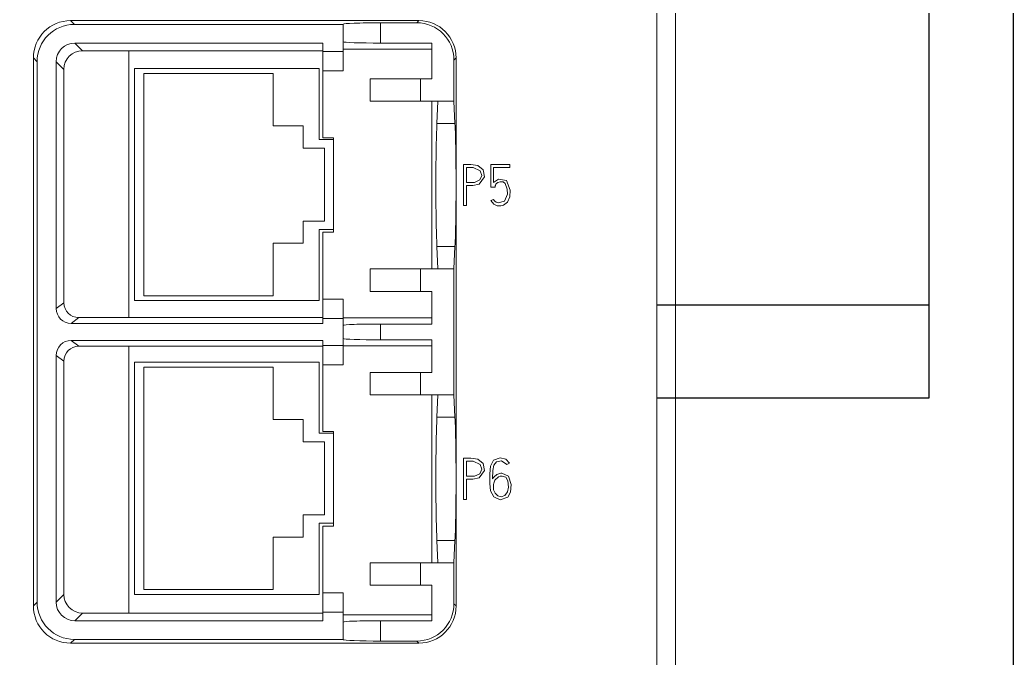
# Model space of a CAD drawing. Header units: millimetres. Extents: x 42151 to 59780, y 37376 to 44547.
# Drawn here: x 48418.2 to 48471.5, y 43478.3 to 43512.5 of the extents above; entities that cross this region are included whole.
import ezdxf

# ---------------------------------------------------------------- set-up
doc = ezdxf.new("R2010")
doc.units = ezdxf.units.MM
doc.set_wipeout_variables(frame=1)
doc.layers.add('000-PI-Oprema', color=30, linetype='Continuous', lineweight=5)
doc.layers.add('002-PI-Kabelska kanalica', color=150, linetype='Continuous')
doc.layers.add('004-PI-DIN Šina', color=3, linetype='Continuous')

# ---------------------------------------------------------------- blocks, each defined once
blk = doc.blocks.new('*U136')
at = {"layer": '002-PI-Kabelska kanalica'}
blk.add_line((60, -100), (60, 1630), dxfattribs=at)
blk = doc.blocks.new('*U134')
at = {"layer": '004-PI-DIN Šina'}
blk.add_lwpolyline([(610, -17.5), (610, 17.5), (0, 17.5), (0, -17.5)], close=True, dxfattribs=at)
blk.add_lwpolyline([(0, -12.5), (610, -12.5)], dxfattribs=at)
blk = doc.blocks.new('6GK5206-2BS00-2AC2')
at = {"layer": '000-PI-Oprema'}
blk.add_line((30.002958, 72.5), (30.002958, -72.5), dxfattribs=at)
blk.add_wipeout([(-29.591861, 72.631131), (-9.303593, 72.631131), (-9.146516, 72.646227), (-8.983075, 72.649161), (-8.90759, 72.631131), (-8.899498, 72.5), (29.002958, 72.5), (29.002958, -72.5), (-28.997042, -72.5), (-28.997042, 1.482354), (-29.379178, 1.619586), (-29.597041, 2.081522), (-29.59186, 72.631132)]).dxf.layer = '000-PI-Oprema'
for p, q in [((29.002958, -72.5), (29.002958, 72.5)), ((-2.440514, -0.792269), (16.240453, -0.792269)), ((-2.440514, -0.792269), (-2.237973, -0.994809)), ((-2.237973, -0.994809), (12.187474, -0.994809)), ((12.187474, -0.977242), (12.187474, -0.994809)), ((12.187474, -0.994809), (12.187474, -2.453378)), ((14.187426, -0.907403), (14.187426, -1.996182)), ((16.12532, -0.907403), (14.187426, -0.907403)), ((16.12532, -0.907403), (16.240453, -0.792269)), ((-2.21618, -1.995579), (-1.80401, -2.407749)), ((11.094358, -1.995579), (-2.21618, -1.995579)), ((11.094358, -2.453378), (11.094358, -1.995684)), ((14.187426, -1.996182), (16.939754, -1.996182)), ((16.939754, -1.996182), (16.939754, -3.906378)), ((0.679479, -2.407749), (-1.80401, -2.407749)), ((0.679479, -2.407749), (0.679479, -16.715151)), ((11.094358, -2.407749), (0.679479, -2.407749)), ((11.094358, -2.453378), (11.094358, -3.492333)), ((12.187474, -2.453378), (11.094358, -2.453378)), ((16.939754, -2.320945), (12.187474, -2.320945)), ((12.187474, -2.453378), (12.187474, -3.492333)), ((-4.439295, -32.171715), (-4.439295, -2.79105)), ((-4.236755, -2.993591), (-4.439295, -2.79105)), ((-4.236755, -31.969175), (-4.236755, -2.993591)), ((-2.803401, -3.40714), (-3.215571, -2.99497)), ((-3.215571, -2.99497), (-3.215571, -16.224681)), ((18.239235, -2.79105), (18.124101, -2.906184)), ((18.124101, -5.106378), (18.124101, -2.906184)), ((18.239235, -2.79105), (18.239235, -32.171715)), ((-2.803401, -3.40714), (-2.803401, -15.915608)), ((0.989479, -15.805614), (0.989479, -3.359614)), ((0.989479, -3.359614), (10.895479, -3.359614)), ((1.479699, -3.626314), (8.431679, -3.626314)), ((1.479699, -15.538914), (1.479699, -3.626314)), ((8.431679, -3.626314), (8.431679, -6.433014)), ((10.895479, -3.359614), (10.895479, -7.169614)), ((11.094358, -7.070945), (11.094358, -3.492333)), ((11.094358, -3.492333), (12.187474, -3.492333)), ((13.630313, -3.906378), (16.330313, -3.906378)), ((13.630313, -5.106378), (13.630313, -3.906378)), ((16.939754, -3.906378), (16.330313, -3.906378)), ((16.330313, -5.106378), (16.330313, -3.906378)), ((16.330313, -5.106378), (13.630313, -5.106378)), ((16.330313, -5.106378), (17.264517, -5.106378)), ((16.939754, -14.106378), (16.939754, -5.106378)), ((17.210097, -6.302172), (17.264517, -5.106378)), ((17.264517, -5.106378), (18.124101, -5.106378)), ((18.124101, -5.106378), (18.178521, -6.302172)), ((17.210097, -6.302172), (18.178521, -6.302172)), ((8.431679, -6.433014), (10.039499, -6.433014)), ((10.039499, -6.433014), (10.039499, -7.626814)), ((10.895479, -7.169614), (11.665736, -7.169614)), ((11.665746, -7.070945), (11.094358, -7.070945)), ((11.665746, -12.141812), (11.665746, -7.070945)), ((10.039499, -7.626814), (11.182499, -7.626814)), ((11.182499, -7.626814), (11.182499, -11.538414)), ((18.639101, -8.508878), (18.639101, -10.708878)), ((21.113543, -8.508878), (20.097573, -8.508878)), ((20.097573, -8.508878), (20.097573, -9.717493)), ((21.113543, -8.661296), (21.113543, -8.508878)), ((18.794648, -9.472999), (18.794648, -8.664425)), ((18.794648, -8.664425), (19.145521, -8.664425)), ((20.249991, -9.473446), (20.249991, -8.661296)), ((20.249991, -8.661296), (21.113543, -8.661296)), ((18.794648, -10.708878), (18.794648, -9.628545)), ((20.097573, -9.717493), (20.329552, -9.717493)), ((20.329552, -9.717493), (20.341621, -9.650447)), ((20.243734, -10.376331), (20.103831, -10.440248)), ((18.639101, -10.708878), (18.794648, -10.708878)), ((11.182499, -11.538414), (10.039499, -11.538414)), ((10.039499, -11.538414), (10.039499, -12.732214)), ((11.665736, -11.995614), (10.895479, -11.995614)), ((10.895479, -11.995614), (10.895479, -15.805614)), ((11.094358, -15.720424), (11.094358, -12.141812)), ((11.094358, -12.141812), (11.665746, -12.141812)), ((10.039499, -12.732214), (8.431679, -12.732214)), ((8.431679, -12.732214), (8.431679, -15.538914)), ((17.210097, -12.910585), (18.178521, -12.910585)), ((17.210097, -12.910585), (17.264517, -14.106378)), ((18.124101, -14.106378), (18.178521, -12.910585)), ((13.630313, -14.106378), (16.330313, -14.106378)), ((13.630313, -15.306378), (13.630313, -14.106378)), ((17.264517, -14.106378), (16.330313, -14.106378)), ((16.330313, -15.306378), (16.330313, -14.106378)), ((17.264517, -14.106378), (18.124101, -14.106378)), ((18.124101, -20.856387), (18.124101, -14.106378)), ((16.330313, -15.306378), (13.630313, -15.306378)), ((16.330313, -15.306378), (16.939754, -15.306378)), ((16.939754, -15.306378), (16.939754, -17.057646)), ((-3.215571, -16.224681), (-2.803401, -15.915608)), ((10.895479, -15.805614), (0.989479, -15.805614)), ((8.431679, -15.538914), (1.479699, -15.538914)), ((11.094358, -15.720424), (11.094358, -16.759379)), ((12.187474, -15.720424), (11.094358, -15.720424)), ((12.187474, -15.720424), (12.187474, -16.759379)), ((-2.003645, -16.715151), (-2.415815, -17.024224)), ((-2.415815, -17.024224), (11.094358, -17.024224)), ((-2.003645, -16.715151), (0.679479, -16.715151)), ((0.679479, -16.715151), (11.094358, -16.715151)), ((11.094358, -16.759379), (12.187474, -16.759379)), ((11.094358, -17.024145), (11.094358, -16.759379)), ((12.187474, -16.732883), (16.939754, -16.732883)), ((12.187474, -16.759379), (12.187474, -18.203378)), ((16.939754, -17.057646), (14.187426, -17.057646)), ((14.187426, -17.057646), (14.187426, -17.905119)), ((-2.415815, -17.938542), (-2.003645, -18.247614)), ((11.094358, -17.938542), (-2.415815, -17.938542)), ((11.094358, -18.203378), (11.094358, -17.938621)), ((14.187426, -17.905119), (16.939754, -17.905119)), ((16.939754, -17.905119), (16.939754, -19.656387)), ((0.679479, -18.247614), (-2.003645, -18.247614)), ((0.679479, -18.247614), (0.679479, -32.555012)), ((11.094358, -18.247614), (0.679479, -18.247614)), ((11.094358, -18.203378), (11.094358, -19.242342)), ((12.187474, -18.203378), (11.094358, -18.203378)), ((12.187474, -18.203378), (12.187474, -19.242342)), ((16.939754, -18.229882), (12.187474, -18.229882)), ((-2.803401, -19.047157), (-3.215571, -18.738085)), ((-3.215571, -18.738085), (-3.215571, -31.968074)), ((-2.803401, -19.047157), (-2.803401, -31.555626)), ((0.989479, -31.553614), (0.989479, -19.107614)), ((0.989479, -19.107614), (10.895479, -19.107614)), ((10.895479, -19.107614), (10.895479, -22.917614)), ((1.479699, -31.286914), (1.479699, -19.374314)), ((1.479699, -19.374314), (8.431679, -19.374314)), ((8.431679, -19.374314), (8.431679, -22.181014)), ((11.094358, -22.820945), (11.094358, -19.242342)), ((11.094358, -19.242342), (12.187474, -19.242342)), ((13.630313, -20.856387), (13.630313, -19.656387)), ((13.630313, -19.656387), (16.330313, -19.656387)), ((16.939754, -19.656387), (16.330313, -19.656387)), ((16.330313, -19.656387), (16.330313, -20.856387)), ((16.330313, -20.856387), (13.630313, -20.856387)), ((16.330313, -20.856387), (17.264517, -20.856387)), ((16.939754, -29.856387), (16.939754, -20.856387)), ((17.210097, -22.052181), (17.264517, -20.856387)), ((17.264517, -20.856387), (18.124101, -20.856387)), ((18.124101, -20.856387), (18.178521, -22.052181)), ((8.431679, -22.181014), (10.039499, -22.181014)), ((10.039499, -22.181014), (10.039499, -23.374814)), ((17.210097, -22.052181), (18.178521, -22.052181)), ((11.665746, -22.820945), (11.094358, -22.820945)), ((11.665746, -27.891812), (11.665746, -22.820945)), ((10.039499, -23.374814), (11.182499, -23.374814)), ((10.895479, -22.917614), (11.665736, -22.917614)), ((11.182499, -23.374814), (11.182499, -27.286414)), ((18.639101, -24.258878), (18.639101, -26.458878)), ((18.794648, -25.222999), (18.794648, -24.414425)), ((18.794648, -24.414425), (19.145521, -24.414425)), ((20.963807, -24.594108), (21.104156, -24.521251)), ((18.794648, -26.458878), (18.794648, -25.378545)), ((20.695623, -25.058066), (20.640645, -25.061195)), ((18.639101, -26.458878), (18.794648, -26.458878)), ((11.182499, -27.286414), (10.039499, -27.286414)), ((10.039499, -27.286414), (10.039499, -28.480214)), ((10.895479, -27.743614), (10.895479, -31.553614)), ((11.665736, -27.743614), (10.895479, -27.743614)), ((11.094358, -31.470433), (11.094358, -27.891812)), ((11.094358, -27.891812), (11.665746, -27.891812)), ((8.431679, -28.480214), (8.431679, -31.286914)), ((10.039499, -28.480214), (8.431679, -28.480214)), ((17.210097, -28.660593), (18.178521, -28.660593)), ((17.210097, -28.660593), (17.264517, -29.856387)), ((18.124101, -29.856387), (18.178521, -28.660593)), ((13.630313, -29.856387), (16.330313, -29.856387)), ((13.630313, -31.056387), (13.630313, -29.856387)), ((17.264517, -29.856387), (16.330313, -29.856387)), ((16.330313, -29.856387), (16.330313, -31.056387)), ((17.264517, -29.856387), (18.124101, -29.856387)), ((18.124101, -32.056581), (18.124101, -29.856387)), ((8.431679, -31.286914), (1.479699, -31.286914)), ((16.330313, -31.056387), (13.630313, -31.056387)), ((16.330313, -31.056387), (16.939754, -31.056387)), ((16.939754, -31.056387), (16.939754, -32.966584)), ((-3.215519, -31.967743), (-2.803401, -31.555626)), ((10.895479, -31.553614), (0.989479, -31.553614)), ((11.094358, -31.470433), (11.094358, -32.509379)), ((12.187474, -31.470433), (11.094358, -31.470433)), ((12.187474, -31.470433), (12.187474, -32.509379)), ((-4.439295, -32.171715), (-4.236755, -31.969175)), ((18.124101, -32.056581), (18.239235, -32.171715)), ((-1.80401, -32.555016), (-2.21618, -32.967186)), ((-2.21618, -32.967186), (11.094358, -32.967186)), ((-1.80401, -32.555016), (0.679479, -32.555016)), ((0.679479, -32.555008), (11.094358, -32.555008)), ((11.094358, -32.509379), (12.187474, -32.509379)), ((11.094358, -32.967081), (11.094358, -32.509379)), ((12.187474, -32.509379), (12.187474, -33.967956)), ((12.187474, -32.641821), (16.939754, -32.641821)), ((16.939754, -32.966584), (14.187426, -32.966584)), ((14.187426, -32.966584), (14.187426, -34.055363)), ((-2.237973, -33.967957), (-2.440514, -34.170497)), ((12.187474, -33.967956), (-2.237973, -33.967956)), ((12.187474, -33.967956), (12.187474, -33.985523)), ((14.187426, -34.055363), (16.12532, -34.055363)), ((16.240453, -34.170497), (16.12532, -34.055363)), ((16.240453, -34.170497), (-2.440514, -34.170497))]:
    blk.add_line(p, q, dxfattribs=at)
for points in [[(18.794648, -9.628545), (19.135509, -9.628525), (19.467134, -9.560944), (19.762233, -9.166241), (19.690849, -8.795514), (19.401109, -8.553616), (19.02257, -8.509123), (18.639101, -8.508878)], [(19.145521, -8.664425), (19.532539, -8.840022), (19.612655, -9.094705), (19.513907, -9.336574), (19.225702, -9.468995), (18.794648, -9.472999)], [(20.103831, -10.440248), (20.261002, -10.636053), (20.449059, -10.713257), (20.641315, -10.722428), (20.776006, -10.693539), (20.991703, -10.53066), (21.120347, -10.244269), (21.138796, -9.873345), (20.935818, -9.358126), (20.515963, -9.288867), (20.249991, -9.473446)], [(20.353689, -9.606197), (20.375531, -9.564311), (20.402856, -9.529764)], [(20.402856, -9.529764), (20.480005, -9.470172), (20.599674, -9.429822), (20.759812, -9.435111), (20.876274, -9.52601), (20.981271, -9.833584), (20.987844, -10.095091), (20.841828, -10.463064), (20.495379, -10.562271)], [(20.341621, -9.650447), (20.345639, -9.631269), (20.353689, -9.606197)], [(20.313908, -10.4769), (20.272604, -10.427699), (20.243734, -10.376331)], [(20.495379, -10.562271), (20.387627, -10.529398), (20.313908, -10.4769)], [(18.794648, -25.378545), (19.135509, -25.378525), (19.467134, -25.310944), (19.762233, -24.916241), (19.690849, -24.545514), (19.401109, -24.303616), (19.02257, -24.259123), (18.639101, -24.258878)], [(19.145521, -24.414425), (19.532539, -24.590022), (19.612655, -24.844705), (19.513907, -25.086574), (19.225702, -25.218995), (18.794648, -25.222999)], [(21.104156, -24.521251), (20.903745, -24.312047), (20.609302, -24.240131), (20.249764, -24.366009), (20.083783, -24.683112), (20.039472, -25.095632), (20.039467, -25.601138)], [(20.191885, -25.366476), (20.205245, -24.918577), (20.265013, -24.625945), (20.406945, -24.44236), (20.665219, -24.395446), (20.963807, -24.594108)], [(20.039467, -25.601138), (20.088145, -26.001005), (20.254449, -26.330097), (20.607303, -26.476448), (21.015094, -26.3434), (21.164769, -26.076143), (21.199637, -25.658974), (21.055979, -25.2136), (20.695623, -25.058066)], [(20.271446, -25.250264), (20.222386, -25.312469), (20.191885, -25.366476)], [(20.239264, -25.662373), (20.254615, -25.588614), (20.271446, -25.537221)], [(20.640645, -25.061195), (20.414957, -25.128078), (20.271446, -25.250264)], [(20.271446, -25.537221), (20.297083, -25.479815), (20.321507, -25.437993)], [(20.321507, -25.437993), (20.504877, -25.256148), (20.597739, -25.223941), (20.701434, -25.213612)], [(20.701434, -25.213612), (20.904882, -25.27794), (21.016801, -25.474674), (21.04451, -25.810918), (21.002739, -26.052007), (20.860556, -26.259082)], [(20.472584, -26.274279), (20.32582, -26.134297), (20.245057, -25.951019), (20.239264, -25.662373)], [(20.860556, -26.259082), (20.656186, -26.321072), (20.472584, -26.274279)]]:
    blk.add_lwpolyline(points, dxfattribs=at)
for centre, major_axis, ratio, start_param, end_param in [((-2.438076, -2.793488), (-1.415937, 1.415937), 0.998783, 5.498396131, 7.067974483), ((-2.235536, -2.996028), (-1.415937, 1.415937), 0.998783, 5.498396131, 7.067974483), ((14.187426, -0.977242), (1.999951, 0), 0.034921, 1.570796327, 3.141592654), ((16.122882, -2.908622), (1.415937, 1.415937), 0.998783, 5.498396131, 7.067974483), ((16.238016, -2.793488), (1.415937, 1.415937), 0.998783, 5.498396131, 7.067974483), ((-2.214962, -2.996189), (-0.707969, 0.707969), 0.998783, 5.498396131, 7.067974483), ((14.187426, -1.926342), (1.999951, 0), 0.034921, 3.141592654, 4.71238898), ((-1.802792, -3.408359), (-0.707969, 0.707969), 0.998783, 5.498396131, 7.067974483), ((17.298635, -9.606378), (0, 4.164861), 0.034921, 0.654498469, 2.487094184), ((18.089983, -9.606378), (0, 4.164861), 0.034921, 3.796091123, 5.628686838), ((-2.002914, -15.914877), (-0.64065, -0.480402), 0.999049, 5.640226247, 7.210109012), ((-2.415083, -16.22395), (-0.64065, -0.480402), 0.999049, 5.640226247, 7.210109012), ((14.187426, -17.127486), (1.999951, 0), 0.034921, 1.570796327, 3.141592654), ((-2.415083, -18.738816), (-0.64065, 0.480402), 0.999049, 5.356261523, 6.926144255), ((14.187426, -17.835279), (1.999951, 0), 0.034921, 3.141592654, 4.71238898), ((-2.002914, -19.047888), (-0.64065, 0.480402), 0.999049, 5.356261603, 6.926144367), ((17.298635, -25.356387), (0, 4.164861), 0.034921, 0.654498469, 2.487094184), ((18.089983, -25.356387), (0, 4.164861), 0.034921, 3.796091123, 5.628686838), ((-2.214962, -31.966577), (-0.707969, -0.707969), 0.998783, 5.498674601, 7.067974547), ((-1.802792, -31.554407), (-0.707969, -0.707969), 0.998783, 5.498396131, 7.067974483), ((-2.438076, -32.169278), (-1.415937, -1.415937), 0.998783, 5.498396131, 7.067974483), ((-2.235536, -31.966737), (-1.415937, -1.415937), 0.998783, 5.498396163, 7.067974451), ((16.122882, -32.054144), (1.415937, -1.415937), 0.998783, 5.498396131, 7.067974483), ((16.238016, -32.169278), (1.415937, -1.415937), 0.998783, 5.498396131, 7.067974483), ((14.187426, -33.036424), (1.999951, 0), 0.034921, 1.570796327, 3.141592654), ((14.187426, -33.985523), (1.999951, 0), 0.034921, 3.141592654, 4.71238898)]:
    blk.add_ellipse(centre, major_axis=major_axis, ratio=ratio, start_param=start_param, end_param=end_param, dxfattribs=at)

msp = doc.modelspace()

# ---------------------------------------------------------------- block references
at = {"rotation": 180}
msp.add_blockref('*U136', (48531.526, 43844.747), dxfattribs=at)
msp.add_blockref('*U134', (47857.026, 43509.747))

# ---------------------------------------------------------------- next in the draw order: block references
at = {"layer": '000-PI-Oprema', "ltscale": 0.25}
msp.add_blockref('6GK5206-2BS00-2AC2', (48423.407, 43513.27), dxfattribs=at)

doc.saveas('drawing.dxf')
